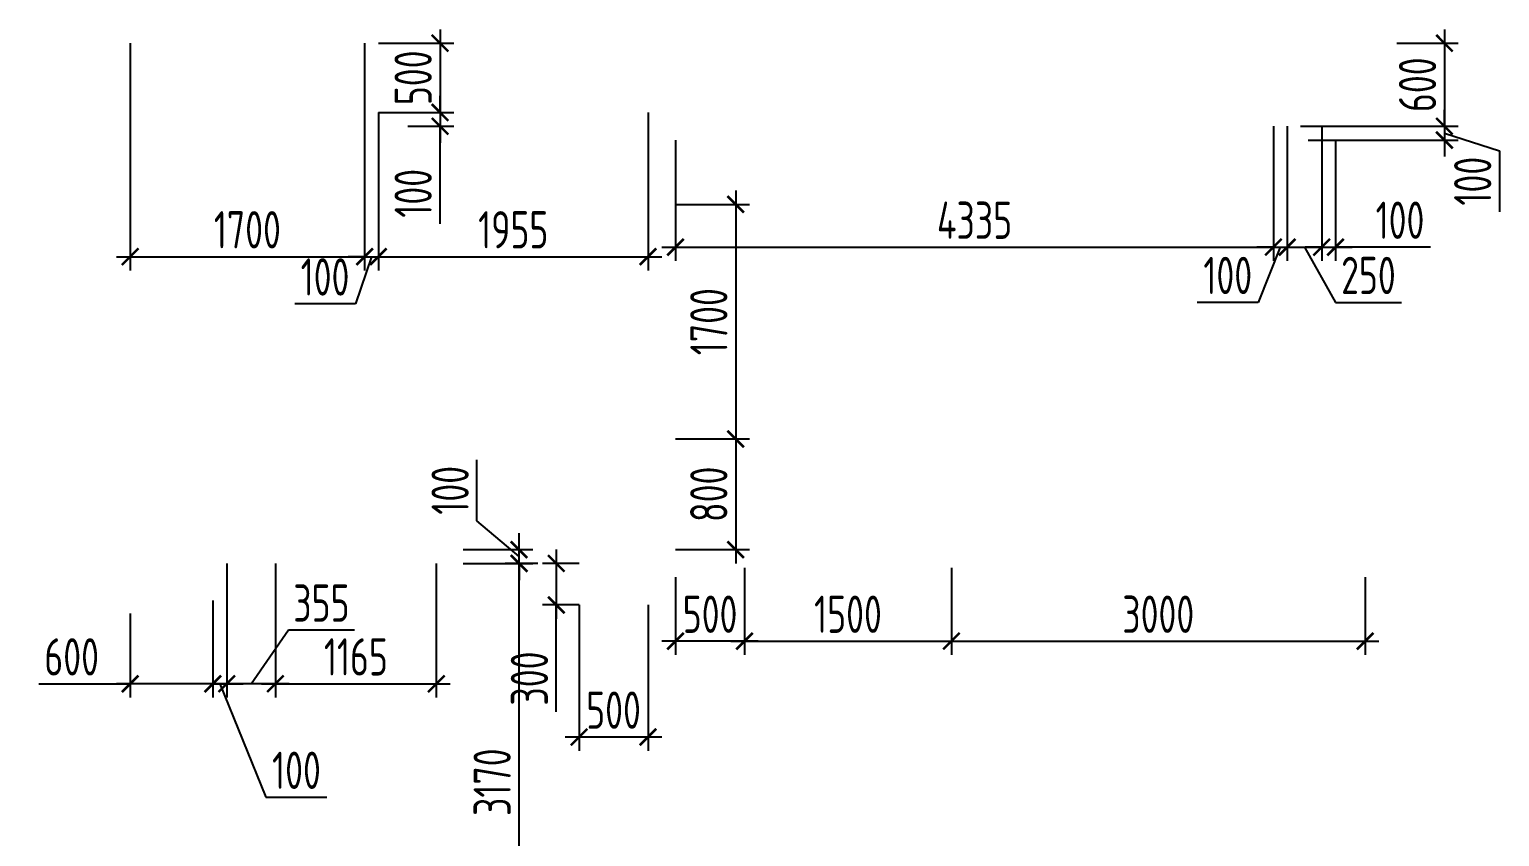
# Model space of a CAD drawing. Header units: millimetres. Extents: x -350007 to 535970, y -888 to 133718.
# Drawn here: x 74506 to 85167, y 69117 to 74966 of the extents above; entities that cross this region are included whole.
import ezdxf

# ---------------------------------------------------------------- set-up
doc = ezdxf.new("R2010")
doc.units = ezdxf.units.MM
doc.layers.add('АР_Размеры нов.', color=15, linetype='Continuous', lineweight=0)
doc.styles.add('ISOCPEUR', font='isocpeur.ttf', dxfattribs={"width": 0.7})
doc.dimstyles.new('R_100', dxfattribs={"dimtxt": 270, "dimasz": 120, "dimexe": 100, "dimexo": 0, "dimgap": 60, "dimtad": 1, "dimdec": 0, "dimrnd": 5, "dimzin": 0, "dimdsep": 46, "dimtxsty": 'ISOCPEUR', "dimblk": 'ARCHTICK', "dimcen": 0, "dimdle": 100, "dimclrd": 256, "dimclre": 256, "dimclrt": 256, "dimadec": 0, "dimazin": 0, "dimtfac": 2, "dimtdec": 0, "dimtofl": 0, "dimtmove": 1, "dimatfit": 3, "dimfxl": 1, "dimtvp": 3, "dimtolj": 1, "dimtzin": 0, "dimarcsym": 0})

# ---------------------------------------------------------------- blocks, each defined once
blk = doc.blocks.new('_ArchTick')
at = {"color": 0, "linetype": 'ByBlock', "const_width": 0.15}
blk.add_lwpolyline([(-0.5, -0.5), (0.5, 0.5)], dxfattribs=at)
blk = doc.blocks.new('*D2681')
at = {"layer": 'АР_Размеры нов.', "lineweight": -2, "ltscale": 100, "transparency": 16777216}
for p, q in [((76290, 71096), (76290, 70124)), ((77457, 71096), (77457, 70124)), ((76190, 70224), (77557, 70224))]:
    blk.add_line(p, q, dxfattribs=at)
at = {"layer": 'АР_Размеры нов.', "lineweight": -2, "ltscale": 100, "transparency": 16777216, "xscale": 120, "yscale": 120, "zscale": 120, "rotation": 180}
blk.add_blockref('_ArchTick', (76290, 70224), dxfattribs=at)
at = {"layer": 'АР_Размеры нов.', "lineweight": -2, "ltscale": 100, "transparency": 16777216, "xscale": 120, "yscale": 120, "zscale": 120}
blk.add_blockref('_ArchTick', (77457, 70224), dxfattribs=at)
at = {"layer": 'АР_Размеры нов.', "ltscale": 100, "transparency": 16777216, "insert": (76874, 70419), "char_height": 270, "attachment_point": 5, "style": 'ISOCPEUR'}
blk.add_mtext('\\A1;1165', dxfattribs=at)
blk = doc.blocks.new('*D2716')
at = {"layer": 'АР_Размеры нов.', "lineweight": -2, "ltscale": 100, "transparency": 16777216}
for p, q in [((79692, 71065), (79692, 70433)), ((81192, 71065), (81192, 70433)), ((79592, 70533), (81292, 70533))]:
    blk.add_line(p, q, dxfattribs=at)
at = {"layer": 'АР_Размеры нов.', "lineweight": -2, "ltscale": 100, "transparency": 16777216, "xscale": 120, "yscale": 120, "zscale": 120, "rotation": 180}
blk.add_blockref('_ArchTick', (79692, 70533), dxfattribs=at)
at = {"layer": 'АР_Размеры нов.', "lineweight": -2, "ltscale": 100, "transparency": 16777216, "xscale": 120, "yscale": 120, "zscale": 120}
blk.add_blockref('_ArchTick', (81192, 70533), dxfattribs=at)
at = {"layer": 'АР_Размеры нов.', "ltscale": 100, "transparency": 16777216, "insert": (80442, 70728), "char_height": 270, "attachment_point": 5, "style": 'ISOCPEUR'}
blk.add_mtext('\\A1;1500', dxfattribs=at)
blk = doc.blocks.new('*D1973')
at = {"layer": 'АР_Размеры нов.', "lineweight": -2, "ltscale": 100, "transparency": 16777216}
for p, q in [((79628, 73798), (79628, 71898)), ((79192, 73698), (79728, 73698)), ((79192, 71998), (79728, 71998))]:
    blk.add_line(p, q, dxfattribs=at)
at = {"layer": 'АР_Размеры нов.', "lineweight": -2, "ltscale": 100, "transparency": 16777216, "xscale": 120, "yscale": 120, "zscale": 120}
for p, rotation in [((79628, 73698), 90), ((79628, 71998), 270)]:
    blk.add_blockref('_ArchTick', p, dxfattribs=dict(at, rotation=rotation))
at = {"layer": 'АР_Размеры нов.', "ltscale": 100, "transparency": 16777216, "insert": (79433, 72848), "char_height": 270, "attachment_point": 5, "rotation": 90, "style": 'ISOCPEUR'}
blk.add_mtext('\\A1;1700', dxfattribs=at)
blk = doc.blocks.new('*D1979')
at = {"layer": 'АР_Размеры нов.', "lineweight": -2, "ltscale": 100, "transparency": 16777216}
for p, q in [((79628, 72098), (79628, 71096)), ((79192, 71998), (79728, 71998)), ((79192, 71196), (79728, 71196))]:
    blk.add_line(p, q, dxfattribs=at)
at = {"layer": 'АР_Размеры нов.', "lineweight": -2, "ltscale": 100, "transparency": 16777216, "xscale": 120, "yscale": 120, "zscale": 120}
for p, rotation in [((79628, 71998), 90), ((79628, 71196), 270)]:
    blk.add_blockref('_ArchTick', p, dxfattribs=dict(at, rotation=rotation))
at = {"layer": 'АР_Размеры нов.', "ltscale": 100, "transparency": 16777216, "insert": (79433, 71597), "char_height": 270, "attachment_point": 5, "rotation": 90, "style": 'ISOCPEUR'}
blk.add_mtext('\\A1;800', dxfattribs=at)
blk = doc.blocks.new('*D1980')
at = {"layer": 'АР_Размеры нов.', "lineweight": -2, "ltscale": 500, "transparency": 16777216}
for p, q in [((75837, 70828), (75837, 70124)), ((75237, 70733), (75237, 70124)), ((74574, 70224), (75237, 70224)), ((75937, 70224), (75137, 70224))]:
    blk.add_line(p, q, dxfattribs=at)
at = {"layer": 'АР_Размеры нов.', "lineweight": -2, "ltscale": 500, "transparency": 16777216, "xscale": 120, "yscale": 120, "zscale": 120, "rotation": 180}
blk.add_blockref('_ArchTick', (75237, 70224), dxfattribs=at)
at = {"layer": 'АР_Размеры нов.', "lineweight": -2, "ltscale": 500, "transparency": 16777216, "xscale": 120, "yscale": 120, "zscale": 120}
blk.add_blockref('_ArchTick', (75837, 70224), dxfattribs=at)
at = {"layer": 'АР_Размеры нов.', "lineweight": 13, "ltscale": 500, "transparency": 16777216, "insert": (74813, 70419), "char_height": 270, "attachment_point": 5, "style": 'ISOCPEUR'}
blk.add_mtext('\\A1;600', dxfattribs=at)
blk = doc.blocks.new('*D1981')
at = {"layer": 'АР_Размеры нов.', "lineweight": -2, "ltscale": 500, "transparency": 16777216}
for p, q in [((78057, 67827), (78057, 71196)), ((78192, 71096), (77957, 71096)), ((77616, 67927), (78157, 67927))]:
    blk.add_line(p, q, dxfattribs=at)
at = {"layer": 'АР_Размеры нов.', "lineweight": -2, "ltscale": 500, "transparency": 16777216, "xscale": 120, "yscale": 120, "zscale": 120}
for p, rotation in [((78057, 71096), 90), ((78057, 67927), 270)]:
    blk.add_blockref('_ArchTick', p, dxfattribs=dict(at, rotation=rotation))
at = {"layer": 'АР_Размеры нов.', "lineweight": 13, "ltscale": 500, "transparency": 16777216, "insert": (77862, 69511), "char_height": 270, "attachment_point": 5, "rotation": 90, "style": 'ISOCPEUR'}
blk.add_mtext('\\A1;3170', dxfattribs=at)
blk = doc.blocks.new('*D1982')
at = {"layer": 'АР_Размеры нов.', "lineweight": -2, "ltscale": 500, "transparency": 16777216}
for p, q in [((75237, 74866), (75237, 73219)), ((76937, 74866), (76937, 73219)), ((75137, 73319), (77037, 73319))]:
    blk.add_line(p, q, dxfattribs=at)
at = {"layer": 'АР_Размеры нов.', "lineweight": -2, "ltscale": 500, "transparency": 16777216, "xscale": 120, "yscale": 120, "zscale": 120, "rotation": 180}
blk.add_blockref('_ArchTick', (75237, 73319), dxfattribs=at)
at = {"layer": 'АР_Размеры нов.', "lineweight": -2, "ltscale": 500, "transparency": 16777216, "xscale": 120, "yscale": 120, "zscale": 120}
blk.add_blockref('_ArchTick', (76937, 73319), dxfattribs=at)
at = {"layer": 'АР_Размеры нов.', "lineweight": 13, "ltscale": 500, "transparency": 16777216, "insert": (76087, 73514), "char_height": 270, "attachment_point": 5, "style": 'ISOCPEUR'}
blk.add_mtext('\\A1;1700', dxfattribs=at)
blk = doc.blocks.new('*D1983')
at = {"layer": 'АР_Размеры нов.', "lineweight": -2, "ltscale": 500, "transparency": 16777216}
for p, q in [((76937, 74866), (76937, 73219)), ((77037, 74364), (77037, 73219)), ((76937, 73319), (76817, 73319)), ((76987, 73319), (76871, 72977)), ((76937, 73319), (77037, 73319)), ((77037, 73319), (77157, 73319)), ((76871, 72977), (76430, 72977))]:
    blk.add_line(p, q, dxfattribs=at)
at = {"layer": 'АР_Размеры нов.', "lineweight": -2, "ltscale": 500, "transparency": 16777216, "xscale": 120, "yscale": 120, "zscale": 120}
blk.add_blockref('_ArchTick', (76937, 73319), dxfattribs=at)
at = {"layer": 'АР_Размеры нов.', "lineweight": -2, "ltscale": 500, "transparency": 16777216, "xscale": 120, "yscale": 120, "zscale": 120, "rotation": 180}
blk.add_blockref('_ArchTick', (77037, 73319), dxfattribs=at)
at = {"layer": 'АР_Размеры нов.', "lineweight": 13, "ltscale": 500, "transparency": 16777216, "insert": (76650, 73172), "char_height": 270, "attachment_point": 5, "style": 'ISOCPEUR'}
blk.add_mtext('\\A1;100', dxfattribs=at)
blk = doc.blocks.new('*D1984')
at = {"layer": 'АР_Размеры нов.', "lineweight": -2, "ltscale": 500, "transparency": 16777216}
for p, q in [((77037, 74364), (77037, 73219)), ((78992, 74364), (78992, 73219)), ((76937, 73319), (79092, 73319))]:
    blk.add_line(p, q, dxfattribs=at)
at = {"layer": 'АР_Размеры нов.', "lineweight": -2, "ltscale": 500, "transparency": 16777216, "xscale": 120, "yscale": 120, "zscale": 120, "rotation": 180}
blk.add_blockref('_ArchTick', (77037, 73319), dxfattribs=at)
at = {"layer": 'АР_Размеры нов.', "lineweight": -2, "ltscale": 500, "transparency": 16777216, "xscale": 120, "yscale": 120, "zscale": 120}
blk.add_blockref('_ArchTick', (78992, 73319), dxfattribs=at)
at = {"layer": 'АР_Размеры нов.', "lineweight": 13, "ltscale": 500, "transparency": 16777216, "insert": (78015, 73514), "char_height": 270, "attachment_point": 5, "style": 'ISOCPEUR'}
blk.add_mtext('\\A1;1955', dxfattribs=at)
blk = doc.blocks.new('*D1985')
at = {"layer": 'АР_Размеры нов.', "lineweight": -2, "ltscale": 500, "transparency": 16777216}
for p, q in [((83527, 74264), (83527, 73288)), ((79192, 74164), (79192, 73288)), ((79092, 73388), (83627, 73388))]:
    blk.add_line(p, q, dxfattribs=at)
at = {"layer": 'АР_Размеры нов.', "lineweight": -2, "ltscale": 500, "transparency": 16777216, "xscale": 120, "yscale": 120, "zscale": 120, "rotation": 180}
blk.add_blockref('_ArchTick', (79192, 73388), dxfattribs=at)
at = {"layer": 'АР_Размеры нов.', "lineweight": -2, "ltscale": 500, "transparency": 16777216, "xscale": 120, "yscale": 120, "zscale": 120}
blk.add_blockref('_ArchTick', (83527, 73388), dxfattribs=at)
at = {"layer": 'АР_Размеры нов.', "lineweight": 13, "ltscale": 500, "transparency": 16777216, "insert": (81360, 73583), "char_height": 270, "attachment_point": 5, "style": 'ISOCPEUR'}
blk.add_mtext('\\A1;4335', dxfattribs=at)
blk = doc.blocks.new('*D2125')
at = {"layer": 'АР_Размеры нов.', "lineweight": -2, "ltscale": 500, "transparency": 16777216}
for p, q in [((75837, 70730), (75837, 70124)), ((75937, 70724), (75937, 70124)), ((75837, 70224), (75717, 70224)), ((75837, 70224), (75937, 70224)), ((75887, 70224), (76222, 69402)), ((75937, 70224), (76057, 70224)), ((76222, 69402), (76663, 69402))]:
    blk.add_line(p, q, dxfattribs=at)
at = {"layer": 'АР_Размеры нов.', "lineweight": -2, "ltscale": 500, "transparency": 16777216, "xscale": 120, "yscale": 120, "zscale": 120}
blk.add_blockref('_ArchTick', (75837, 70224), dxfattribs=at)
at = {"layer": 'АР_Размеры нов.', "lineweight": -2, "ltscale": 500, "transparency": 16777216, "xscale": 120, "yscale": 120, "zscale": 120, "rotation": 180}
blk.add_blockref('_ArchTick', (75937, 70224), dxfattribs=at)
at = {"layer": 'АР_Размеры нов.', "lineweight": 13, "ltscale": 500, "transparency": 16777216, "insert": (76443, 69597), "char_height": 270, "attachment_point": 5, "style": 'ISOCPEUR'}
blk.add_mtext('\\A1;100', dxfattribs=at)
blk = doc.blocks.new('*D2128')
at = {"layer": 'АР_Размеры нов.', "lineweight": -2, "ltscale": 500, "transparency": 16777216}
for p, q in [((77752, 71405), (77752, 71846)), ((78057, 71146), (77752, 71405)), ((78057, 71196), (78057, 71316)), ((77652, 71196), (78157, 71196)), ((78057, 71096), (78057, 71196)), ((77652, 71096), (78157, 71096)), ((78057, 71096), (78057, 70976))]:
    blk.add_line(p, q, dxfattribs=at)
at = {"layer": 'АР_Размеры нов.', "lineweight": -2, "ltscale": 500, "transparency": 16777216, "xscale": 120, "yscale": 120, "zscale": 120}
for p, rotation in [((78057, 71196), 270), ((78057, 71096), 90)]:
    blk.add_blockref('_ArchTick', p, dxfattribs=dict(at, rotation=rotation))
at = {"layer": 'АР_Размеры нов.', "lineweight": 13, "ltscale": 500, "transparency": 16777216, "insert": (77557, 71626), "char_height": 270, "attachment_point": 5, "rotation": 90, "style": 'ISOCPEUR'}
blk.add_mtext('\\A1;100', dxfattribs=at)
blk = doc.blocks.new('*D2129')
at = {"layer": 'АР_Размеры нов.', "lineweight": -2, "ltscale": 500, "transparency": 16777216}
for p, q in [((75937, 71096), (75937, 70124)), ((76290, 71096), (76290, 70124)), ((76114, 70224), (76384, 70614)), ((76384, 70614), (76864, 70614)), ((76390, 70224), (75837, 70224))]:
    blk.add_line(p, q, dxfattribs=at)
at = {"layer": 'АР_Размеры нов.', "lineweight": -2, "ltscale": 500, "transparency": 16777216, "xscale": 120, "yscale": 120, "zscale": 120, "rotation": 180}
blk.add_blockref('_ArchTick', (75937, 70224), dxfattribs=at)
at = {"layer": 'АР_Размеры нов.', "lineweight": -2, "ltscale": 500, "transparency": 16777216, "xscale": 120, "yscale": 120, "zscale": 120}
blk.add_blockref('_ArchTick', (76290, 70224), dxfattribs=at)
at = {"layer": 'АР_Размеры нов.', "lineweight": 13, "ltscale": 500, "transparency": 16777216, "insert": (76624, 70809), "char_height": 270, "attachment_point": 5, "style": 'ISOCPEUR'}
blk.add_mtext('\\A1;355', dxfattribs=at)
blk = doc.blocks.new('*D2130')
at = {"layer": 'АР_Размеры нов.', "lineweight": -2, "ltscale": 500, "transparency": 16777216}
for p, q in [((79692, 71065), (79692, 70433)), ((79192, 70996), (79192, 70433)), ((79792, 70533), (79092, 70533))]:
    blk.add_line(p, q, dxfattribs=at)
at = {"layer": 'АР_Размеры нов.', "lineweight": -2, "ltscale": 500, "transparency": 16777216, "xscale": 120, "yscale": 120, "zscale": 120, "rotation": 180}
blk.add_blockref('_ArchTick', (79192, 70533), dxfattribs=at)
at = {"layer": 'АР_Размеры нов.', "lineweight": -2, "ltscale": 500, "transparency": 16777216, "xscale": 120, "yscale": 120, "zscale": 120}
blk.add_blockref('_ArchTick', (79692, 70533), dxfattribs=at)
at = {"layer": 'АР_Размеры нов.', "lineweight": 13, "ltscale": 500, "transparency": 16777216, "insert": (79442, 70728), "char_height": 270, "attachment_point": 5, "style": 'ISOCPEUR'}
blk.add_mtext('\\A1;500', dxfattribs=at)
blk = doc.blocks.new('*D2131')
at = {"layer": 'АР_Размеры нов.', "lineweight": -2, "ltscale": 500, "transparency": 16777216}
for p, q in [((81192, 71065), (81192, 70433)), ((84192, 70996), (84192, 70433)), ((81092, 70533), (84292, 70533))]:
    blk.add_line(p, q, dxfattribs=at)
at = {"layer": 'АР_Размеры нов.', "lineweight": -2, "ltscale": 500, "transparency": 16777216, "xscale": 120, "yscale": 120, "zscale": 120, "rotation": 180}
blk.add_blockref('_ArchTick', (81192, 70533), dxfattribs=at)
at = {"layer": 'АР_Размеры нов.', "lineweight": -2, "ltscale": 500, "transparency": 16777216, "xscale": 120, "yscale": 120, "zscale": 120}
blk.add_blockref('_ArchTick', (84192, 70533), dxfattribs=at)
at = {"layer": 'АР_Размеры нов.', "lineweight": 13, "ltscale": 500, "transparency": 16777216, "insert": (82692, 70728), "char_height": 270, "attachment_point": 5, "style": 'ISOCPEUR'}
blk.add_mtext('\\A1;3000', dxfattribs=at)
blk = doc.blocks.new('*D2134')
at = {"layer": 'АР_Размеры нов.', "lineweight": -2, "ltscale": 500, "transparency": 16777216}
for p, q in [((83527, 74264), (83527, 73288)), ((83627, 74264), (83627, 73288)), ((83527, 73388), (83407, 73388)), ((83577, 73388), (83416, 72988)), ((83527, 73388), (83627, 73388)), ((83627, 73388), (83747, 73388)), ((83416, 72988), (82975, 72988))]:
    blk.add_line(p, q, dxfattribs=at)
at = {"layer": 'АР_Размеры нов.', "lineweight": -2, "ltscale": 500, "transparency": 16777216, "xscale": 120, "yscale": 120, "zscale": 120}
blk.add_blockref('_ArchTick', (83527, 73388), dxfattribs=at)
at = {"layer": 'АР_Размеры нов.', "lineweight": -2, "ltscale": 500, "transparency": 16777216, "xscale": 120, "yscale": 120, "zscale": 120, "rotation": 180}
blk.add_blockref('_ArchTick', (83627, 73388), dxfattribs=at)
at = {"layer": 'АР_Размеры нов.', "lineweight": 13, "ltscale": 500, "transparency": 16777216, "insert": (83196, 73183), "char_height": 270, "attachment_point": 5, "style": 'ISOCPEUR'}
blk.add_mtext('\\A1;100', dxfattribs=at)
blk = doc.blocks.new('*D2135')
at = {"layer": 'АР_Размеры нов.', "lineweight": -2, "ltscale": 500, "transparency": 16777216}
for p, q in [((83627, 74264), (83627, 73288)), ((83877, 74264), (83877, 73288)), ((83527, 73388), (83977, 73388)), ((83752, 73388), (83976, 72988)), ((83976, 72988), (84456, 72988))]:
    blk.add_line(p, q, dxfattribs=at)
at = {"layer": 'АР_Размеры нов.', "lineweight": -2, "ltscale": 500, "transparency": 16777216, "xscale": 120, "yscale": 120, "zscale": 120, "rotation": 180}
blk.add_blockref('_ArchTick', (83627, 73388), dxfattribs=at)
at = {"layer": 'АР_Размеры нов.', "lineweight": -2, "ltscale": 500, "transparency": 16777216, "xscale": 120, "yscale": 120, "zscale": 120}
blk.add_blockref('_ArchTick', (83877, 73388), dxfattribs=at)
at = {"layer": 'АР_Размеры нов.', "lineweight": 13, "ltscale": 500, "transparency": 16777216, "insert": (84216, 73183), "char_height": 270, "attachment_point": 5, "style": 'ISOCPEUR'}
blk.add_mtext('\\A1;250', dxfattribs=at)
blk = doc.blocks.new('*D2136')
at = {"layer": 'АР_Размеры нов.', "lineweight": -2, "ltscale": 500, "transparency": 16777216}
for p, q in [((83877, 74264), (83877, 73288)), ((83977, 74164), (83977, 73288)), ((83877, 73388), (83757, 73388)), ((83877, 73388), (83977, 73388)), ((83977, 73388), (84097, 73388)), ((84665, 73388), (83977, 73388))]:
    blk.add_line(p, q, dxfattribs=at)
at = {"layer": 'АР_Размеры нов.', "lineweight": -2, "ltscale": 500, "transparency": 16777216, "xscale": 120, "yscale": 120, "zscale": 120}
blk.add_blockref('_ArchTick', (83877, 73388), dxfattribs=at)
at = {"layer": 'АР_Размеры нов.', "lineweight": -2, "ltscale": 500, "transparency": 16777216, "xscale": 120, "yscale": 120, "zscale": 120, "rotation": 180}
blk.add_blockref('_ArchTick', (83977, 73388), dxfattribs=at)
at = {"layer": 'АР_Размеры нов.', "lineweight": 13, "ltscale": 500, "transparency": 16777216, "insert": (84445, 73583), "char_height": 270, "attachment_point": 5, "style": 'ISOCPEUR'}
blk.add_mtext('\\A1;100', dxfattribs=at)
blk = doc.blocks.new('*D2221')
at = {"layer": 'АР_Размеры нов.', "lineweight": -2, "ltscale": 500, "transparency": 16777216}
for p, q in [((77484, 74966), (77484, 74264)), ((77037, 74866), (77584, 74866)), ((77037, 74364), (77584, 74364))]:
    blk.add_line(p, q, dxfattribs=at)
at = {"layer": 'АР_Размеры нов.', "lineweight": -2, "ltscale": 500, "transparency": 16777216, "xscale": 120, "yscale": 120, "zscale": 120}
for p, rotation in [((77484, 74866), 90), ((77484, 74364), 270)]:
    blk.add_blockref('_ArchTick', p, dxfattribs=dict(at, rotation=rotation))
at = {"layer": 'АР_Размеры нов.', "lineweight": 13, "ltscale": 500, "transparency": 16777216, "insert": (77289, 74615), "char_height": 270, "attachment_point": 5, "rotation": 90, "style": 'ISOCPEUR'}
blk.add_mtext('\\A1;500', dxfattribs=at)
blk = doc.blocks.new('*D2222')
at = {"layer": 'АР_Размеры нов.', "lineweight": -2, "ltscale": 500, "transparency": 16777216}
for p, q in [((77484, 74364), (77484, 74484)), ((77251, 74364), (77584, 74364)), ((77484, 74364), (77484, 74264)), ((77251, 74264), (77584, 74264)), ((77484, 74264), (77484, 74144)), ((77484, 73557), (77484, 74264))]:
    blk.add_line(p, q, dxfattribs=at)
at = {"layer": 'АР_Размеры нов.', "lineweight": -2, "ltscale": 500, "transparency": 16777216, "xscale": 120, "yscale": 120, "zscale": 120}
for p, rotation in [((77484, 74364), 270), ((77484, 74264), 90)]:
    blk.add_blockref('_ArchTick', p, dxfattribs=dict(at, rotation=rotation))
at = {"layer": 'АР_Размеры нов.', "lineweight": 13, "ltscale": 500, "transparency": 16777216, "insert": (77289, 73778), "char_height": 270, "attachment_point": 5, "rotation": 90, "style": 'ISOCPEUR'}
blk.add_mtext('\\A1;100', dxfattribs=at)
blk = doc.blocks.new('*D2223')
at = {"layer": 'АР_Размеры нов.', "lineweight": -2, "ltscale": 500, "transparency": 16777216}
for p, q in [((84767, 74966), (84767, 74164)), ((84421, 74866), (84867, 74866)), ((84421, 74264), (84867, 74264))]:
    blk.add_line(p, q, dxfattribs=at)
at = {"layer": 'АР_Размеры нов.', "lineweight": -2, "ltscale": 500, "transparency": 16777216, "xscale": 120, "yscale": 120, "zscale": 120}
for p, rotation in [((84767, 74866), 90), ((84767, 74264), 270)]:
    blk.add_blockref('_ArchTick', p, dxfattribs=dict(at, rotation=rotation))
at = {"layer": 'АР_Размеры нов.', "lineweight": 13, "ltscale": 500, "transparency": 16777216, "insert": (84572, 74565), "char_height": 270, "attachment_point": 5, "rotation": 90, "style": 'ISOCPEUR'}
blk.add_mtext('\\A1;600', dxfattribs=at)
blk = doc.blocks.new('*D2224')
at = {"layer": 'АР_Размеры нов.', "lineweight": -2, "ltscale": 500, "transparency": 16777216}
for p, q in [((84767, 74264), (84767, 74384)), ((83724, 74264), (84867, 74264)), ((84767, 74264), (84767, 74164)), ((84767, 74214), (85167, 74086)), ((83779, 74164), (84867, 74164)), ((84767, 74164), (84767, 74044)), ((85167, 74086), (85167, 73645))]:
    blk.add_line(p, q, dxfattribs=at)
at = {"layer": 'АР_Размеры нов.', "lineweight": -2, "ltscale": 500, "transparency": 16777216, "xscale": 120, "yscale": 120, "zscale": 120}
for p, rotation in [((84767, 74264), 270), ((84767, 74164), 90)]:
    blk.add_blockref('_ArchTick', p, dxfattribs=dict(at, rotation=rotation))
at = {"layer": 'АР_Размеры нов.', "lineweight": 13, "ltscale": 500, "transparency": 16777216, "insert": (84972, 73866), "char_height": 270, "attachment_point": 5, "rotation": 90, "style": 'ISOCPEUR'}
blk.add_mtext('\\A1;100', dxfattribs=at)
blk = doc.blocks.new('*D3302')
at = {"layer": 'АР_Размеры нов.', "lineweight": -2, "transparency": 16777216}
for p, q in [((78492, 70795), (78492, 69738)), ((78992, 70795), (78992, 69738)), ((79092, 69838), (78392, 69838))]:
    blk.add_line(p, q, dxfattribs=at)
at = {"layer": 'АР_Размеры нов.', "lineweight": -2, "transparency": 16777216, "xscale": 120, "yscale": 120, "zscale": 120, "rotation": 180}
blk.add_blockref('_ArchTick', (78492, 69838), dxfattribs=at)
at = {"layer": 'АР_Размеры нов.', "lineweight": -2, "transparency": 16777216, "xscale": 120, "yscale": 120, "zscale": 120}
blk.add_blockref('_ArchTick', (78992, 69838), dxfattribs=at)
at = {"layer": 'АР_Размеры нов.', "transparency": 16777216, "insert": (78742, 70033), "char_height": 270, "attachment_point": 5, "style": 'ISOCPEUR'}
blk.add_mtext('\\A1;500', dxfattribs=at)
blk = doc.blocks.new('*D3303')
at = {"layer": 'АР_Размеры нов.', "lineweight": -2, "transparency": 16777216}
for p, q in [((78327, 71196), (78327, 70695)), ((78492, 71096), (78227, 71096)), ((78492, 70795), (78227, 70795)), ((78327, 70022), (78327, 70795))]:
    blk.add_line(p, q, dxfattribs=at)
at = {"layer": 'АР_Размеры нов.', "lineweight": -2, "transparency": 16777216, "xscale": 120, "yscale": 120, "zscale": 120}
for p, rotation in [((78327, 71096), 90), ((78327, 70795), 270)]:
    blk.add_blockref('_ArchTick', p, dxfattribs=dict(at, rotation=rotation))
at = {"layer": 'АР_Размеры нов.', "transparency": 16777216, "insert": (78132, 70262), "char_height": 270, "attachment_point": 5, "rotation": 90, "style": 'ISOCPEUR'}
blk.add_mtext('\\A1;300', dxfattribs=at)

msp = doc.modelspace()

# ---------------------------------------------------------------- dimensions: what is measured, and where the dimension line sits
at = {"layer": 'АР_Размеры нов.', "lineweight": 13, "ltscale": 500}
for base, p1, p2, picture, middle in [((77483.6, 74364.5), (77037.5, 74865.7), (77037.5, 74364.5), '*D2221', (77288.6, 74615.1)), ((84767.1, 74264.5), (84421.1, 74865.7), (84421.1, 74264.5), '*D2223', (84572.1, 74565.1)), ((78056.9, 71095.7), (77615.6, 67926.8), (78192, 71095.7), '*D1981', (77861.9, 69511.3))]:
    dim = msp.add_linear_dim(base=base, p1=p1, p2=p2, angle=90, dimstyle='R_100', override={"dimpost": '\\X'}, dxfattribs=at)
    dim.commit()
    dim.dimension.update_dxf_attribs({"geometry": picture, "text_midpoint": middle})
for base, p1, p2, override, picture, middle in [((76937.5, 73319.3), (75237.5, 74865.7), (76937.5, 74865.7), {"dimpost": '\\X'}, '*D1982', (76087.5, 73514.3)), ((78992.5, 73319.3), (77037.5, 74364.5), (78992.5, 74364.5), {"dimpost": '\\X'}, '*D1984', (78015, 73514.3)), ((83527.5, 73388.1), (79192.5, 74164.5), (83527.5, 74264.5), {"dimpost": '\\X'}, '*D1985', (81360, 73583.1)), ((79192.5, 70532.9), (79692.5, 71064.5), (79192.5, 70995.7), {"dimpost": '\\X', "dimfxl": 2.5, "dimarcsym": 2}, '*D2130', (79442.5, 70727.9)), ((84192.5, 70532.9), (81192.5, 71064.5), (84192.5, 70995.7), {"dimpost": '\\X', "dimfxl": 2.5, "dimarcsym": 2}, '*D2131', (82692.5, 70727.9))]:
    dim = msp.add_linear_dim(base=base, p1=p1, p2=p2, dimstyle='R_100', override=override, dxfattribs=at)
    dim.commit()
    dim.dimension.update_dxf_attribs({"geometry": picture, "text_midpoint": middle})
for base, p1, p2, override, picture, middle in [((77037.5, 73319.3), (76937.5, 74865.7), (77037.5, 74364.5), {"dimpost": '\\X'}, '*D1983', (76811.1, 72977)), ((83627.5, 73388.1), (83527.5, 74264.5), (83627.5, 74264.5), {"dimpost": '\\X'}, '*D2134', (83356.3, 72988.1)), ((83877.5, 73388.1), (83627.5, 74264.5), (83877.5, 74264.5), {"dimpost": '\\X'}, '*D2135', (84036.4, 72988.1)), ((83977.5, 73388.1), (83877.5, 74264.5), (83977.5, 74164.5), {"dimpost": '\\X'}, '*D2136', (84444.6, 73360.6)), ((75937.3, 70224.1), (76290.3, 71095.7), (75937.3, 71096), {"dimpost": '\\X', "dimfxl": 300, "dimarcsym": 1}, '*D2129', (76444.5, 70614.3)), ((75237.5, 70224.1), (75837.4, 70827.9), (75237.5, 70733.4), {"dimpost": '\\X'}, '*D1980', (74813.1, 70224.1)), ((75937.4, 70224.1), (75837.4, 70730), (75937.4, 70724.2), {"dimpost": '\\X'}, '*D2125', (76282, 69402.4))]:
    dim = msp.add_linear_dim(base=base, p1=p1, p2=p2, dimstyle='R_100', override=override, dxfattribs=at)
    dim.commit()
    dim.dimension.update_dxf_attribs({"geometry": picture, "text_midpoint": middle, "dimtype": 160})
for base, p1, p2, picture, middle in [((77483.6, 74264.5), (77250.7, 74364.5), (77250.7, 74264.5), '*D2222', (77515.8, 73777.8)), ((84767.1, 74164.5), (83723.8, 74264.5), (83778.8, 74164.5), '*D2224', (85167.1, 74026.3)), ((78056.9, 71195.7), (77652.5, 71095.7), (77652.5, 71195.7), '*D2128', (77752.5, 71465))]:
    dim = msp.add_linear_dim(base=base, p1=p1, p2=p2, angle=90, dimstyle='R_100', override={"dimpost": '\\X'}, dxfattribs=at)
    dim.commit()
    dim.dimension.update_dxf_attribs({"geometry": picture, "text_midpoint": middle, "dimtype": 160})
at = {"layer": 'АР_Размеры нов.', "ltscale": 100}
for base, p1, p2, picture, middle in [((79628.4, 71998.2), (79192.5, 73698.2), (79192.5, 71998.2), '*D1973', (79433.4, 72848.2)), ((79628.4454, 71195.6825), (79192.4585, 71998.1647), (79192.4585, 71195.6825), '*D1979', (79433.4454, 71596.9236))]:
    dim = msp.add_linear_dim(base=base, p1=p1, p2=p2, angle=90, dimstyle='R_100', override={"dimpost": '\\X', "dimfxl": 2.5, "dimarcsym": 1}, dxfattribs=at)
    dim.commit()
    dim.dimension.update_dxf_attribs({"geometry": picture, "text_midpoint": middle})
at = {"layer": 'АР_Размеры нов.'}
dim = msp.add_linear_dim(base=(78327.3, 70795.3), p1=(78492.5, 71095.7), p2=(78492.5, 70795.3), angle=90, dimstyle='R_100', override={"dimpost": '\\X'}, dxfattribs=at)
dim.commit()
dim.dimension.update_dxf_attribs({"geometry": '*D3303', "text_midpoint": (78346.8, 70261.6), "dimtype": 160})
at = {"layer": 'АР_Размеры нов.', "ltscale": 100}
for base, p1, p2, override, picture, middle in [((77457.3, 70224.1), (76290.3, 71095.7), (77457.3, 71095.7), {"dimpost": '\\X', "dimfxl": 300, "dimarcsym": 1}, '*D2681', (76873.8, 70419.1)), ((81192.5, 70532.9), (79692.5, 71064.5), (81192.5, 71064.5), {"dimpost": '\\X', "dimfxl": 2.5, "dimarcsym": 2}, '*D2716', (80442.5, 70727.9))]:
    dim = msp.add_linear_dim(base=base, p1=p1, p2=p2, dimstyle='R_100', override=override, dxfattribs=at)
    dim.commit()
    dim.dimension.update_dxf_attribs({"geometry": picture, "text_midpoint": middle})
at = {"layer": 'АР_Размеры нов.'}
dim = msp.add_linear_dim(base=(78492.5, 69837.8), p1=(78992.5, 70795.3), p2=(78492.5, 70795.4), dimstyle='R_100', override={"dimpost": '\\X'}, dxfattribs=at)
dim.commit()
dim.dimension.update_dxf_attribs({"geometry": '*D3302', "text_midpoint": (78742.5, 70032.8)})

doc.saveas('drawing.dxf')
